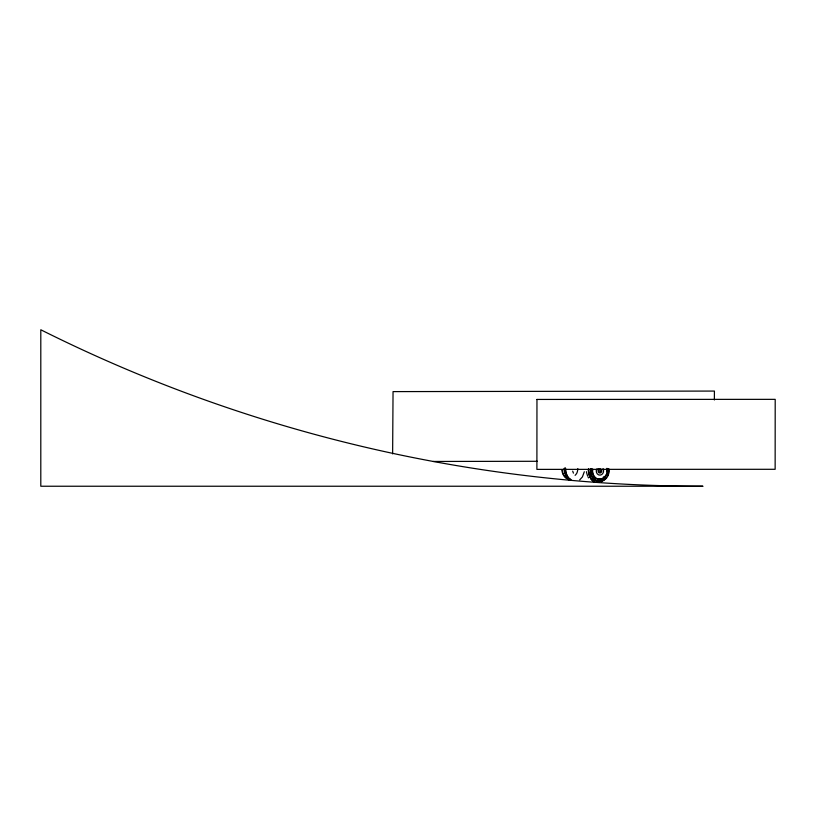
<?xml version="1.0" encoding="UTF-8"?>
<svg xmlns="http://www.w3.org/2000/svg" width="816" height="816" viewBox="0 0 816 816"><rect width="100%" height="100%" fill="white"/><g stroke="black" fill="none" stroke-linecap="round" stroke-linejoin="round"><path stroke-width="1.22" d="M392.629 453.9L393.047 391.609L714.418 391.068L714.367 399.962M564.346 468.2L564.621 471.709A17.156 14.953 -86.6 0 0 567.242 478.084L569.048 480.022M564.978 468.241L565.233 471.515A15.953 13.913 -86.6 0 0 567.681 477.431L570.721 479.91M565.151 468.251L565.406 471.526A15.953 13.913 -86.6 0 0 567.844 477.442M565.325 468.262L565.58 471.536A15.953 13.913 -86.6 0 0 568.018 477.452L568.793 478.441M565.58 468.282L565.835 471.546A15.953 13.913 -86.6 0 0 568.273 477.472L570.976 479.92M577.83 468.629L577.728 469.873A10.832 9.445 -86.6 0 1 576.677 473.433L575.443 475.055A2.999 2.621 -86.6 0 1 575.076 475.259M588.356 470.812L588.489 468.833M588.775 468.914L588.775 471.842M591.192 469.057L591.182 471.77M584.307 471.74L582.4 476.932L579.717 479.859M598.924 469.18L598.954 469.159A2.101 1.836 -86.6 0 1 601.627 470.098A2.101 1.836 -86.6 0 1 600.311 472.964A2.101 1.836 -86.6 0 1 598.097 471.026L598.016 468.608M601.576 481.695L602.626 480.869M433.235 461.458L537.397 461.285M593.844 481.277L594.946 481.726M570.578 479.522L569.619 479.135A7.181 6.263 -86.6 0 1 568.732 478.574M594.211 482.144L591.304 479.512A17.156 14.953 -86.6 0 1 588.683 473.137L588.52 471.821M570.547 479.9L568.446 478.421M593.242 480.655L591.396 478.839A15.953 13.913 -86.6 0 1 590.845 477.941M592.814 480.634L591.141 478.829M591.569 478.849L592.334 479.828M588.04 476.952L588.54 477.901M573.434 473.137L572.699 471.158M586.622 472.78L587.591 475.963M586.439 471.699L586.561 472.423M588.397 470.73L588.489 471.974M565.814 474.269A15.463 13.484 -86.6 0 1 565.447 473.29M565.141 472.28A15.463 13.484 -86.6 0 1 564.896 471.25M564.917 471.862A8.405 7.334 -86.6 0 1 564.692 470.801M570.211 479.686A10.506 9.16 -86.6 0 1 569.027 479.492M567.875 479.114A10.506 9.16 -86.6 0 1 561.908 469.771M570.639 479.706A10.506 9.16 -86.6 0 1 569.456 479.512M568.303 479.145A10.506 9.16 -86.6 0 1 562.336 469.792M565.957 474.953A8.762 7.64 -86.6 0 1 565.366 474.035M564.896 473.035A8.762 7.64 -86.6 0 1 564.233 468.578M600.097 481.185A7.497 6.538 -86.6 0 1 597.037 481.093L596.078 480.695A7.181 6.263 -86.6 0 1 593.711 478.543A15.463 13.484 -86.6 0 1 593.191 477.707M590.509 477.013A15.953 13.913 -86.6 0 1 589.121 472.923M590.345 477.003A15.953 13.913 -86.6 0 1 588.958 472.913M590.243 476.044A15.953 13.913 -86.6 0 1 589.866 475.034M589.55 473.994A15.953 13.913 -86.6 0 1 589.295 472.933M602.126 478.451A8.405 7.334 -86.6 0 1 597.434 479.094M595.639 478.36A8.405 7.334 -86.6 0 1 593.426 476.33M592.406 474.494A8.405 7.334 -86.6 0 1 592.059 473.474M606.941 468.313A8.405 7.334 -86.6 0 1 600.199 479.308A8.405 7.334 -86.6 0 1 592.773 469.18M603.034 468.629A4.202 3.662 -86.6 0 1 600.066 475.116A4.202 3.662 -86.6 0 1 596.69 469.016M603.871 476.748A7.711 6.722 -86.6 0 1 603.157 477.36M599.831 478.594A7.711 6.722 -86.6 0 1 598.954 478.584M591.141 478.829A15.953 13.913 -86.6 0 1 588.703 472.903M608.971 468.996A10.506 9.16 -86.6 0 1 599.668 481.42A10.506 9.16 -86.6 0 1 590.988 468.741M607.461 469.312A8.762 7.64 -86.6 0 1 599.709 479.675A8.762 7.64 -86.6 0 1 592.477 469.108M607.033 469.292A8.762 7.64 -86.6 0 1 607.104 471.566M606.665 473.81A8.762 7.64 -86.6 0 1 602.687 478.788M601.749 479.216A8.762 7.64 -86.6 0 1 597.802 479.461M595.925 478.696A8.762 7.64 -86.6 0 1 593.609 476.585M592.549 474.667A8.762 7.64 -86.6 0 1 591.967 472.495M608.542 468.965A10.506 9.16 -86.6 0 1 608.44 473.066M608.093 474.392A10.506 9.16 -86.6 0 1 607.604 475.657M606.217 477.911A10.506 9.16 -86.6 0 1 605.35 478.87M604.381 479.696A10.506 9.16 -86.6 0 1 594.191 479.553A10.506 9.16 -86.6 0 1 590.56 468.721M599.658 481.001A2.632 1.265 82.2 0 0 599.842 481.379A2.632 1.285 -89.2 0 1 599.709 480.991M599.444 480.257A2.632 1.265 82.2 0 1 599.342 479.624L599.546 479.614A2.632 1.285 -89.2 0 0 599.566 480.257M605.39 475.82A8.762 7.64 -86.6 0 1 602.341 478.768M601.412 479.196A8.762 7.64 -86.6 0 1 597.455 479.441M595.588 478.676A8.762 7.64 -86.6 0 1 593.956 477.38M592.212 474.647A8.762 7.64 -86.6 0 1 591.855 473.586M536.959 399.442L536.897 469.384L775.139 469.292L775.2 399.35L536.959 399.442M702.8 486.234L40.8 486.234L40.8 329.766A1478.602 1478.602 0 0 0 702.8 486.234M600.698 471.536A1.081 0.949 -86.6 0 0 600.015 469.832A1.081 0.949 -86.6 0 0 599.066 471.383A1.081 0.949 -86.6 0 0 600.698 471.536"/></g></svg>
